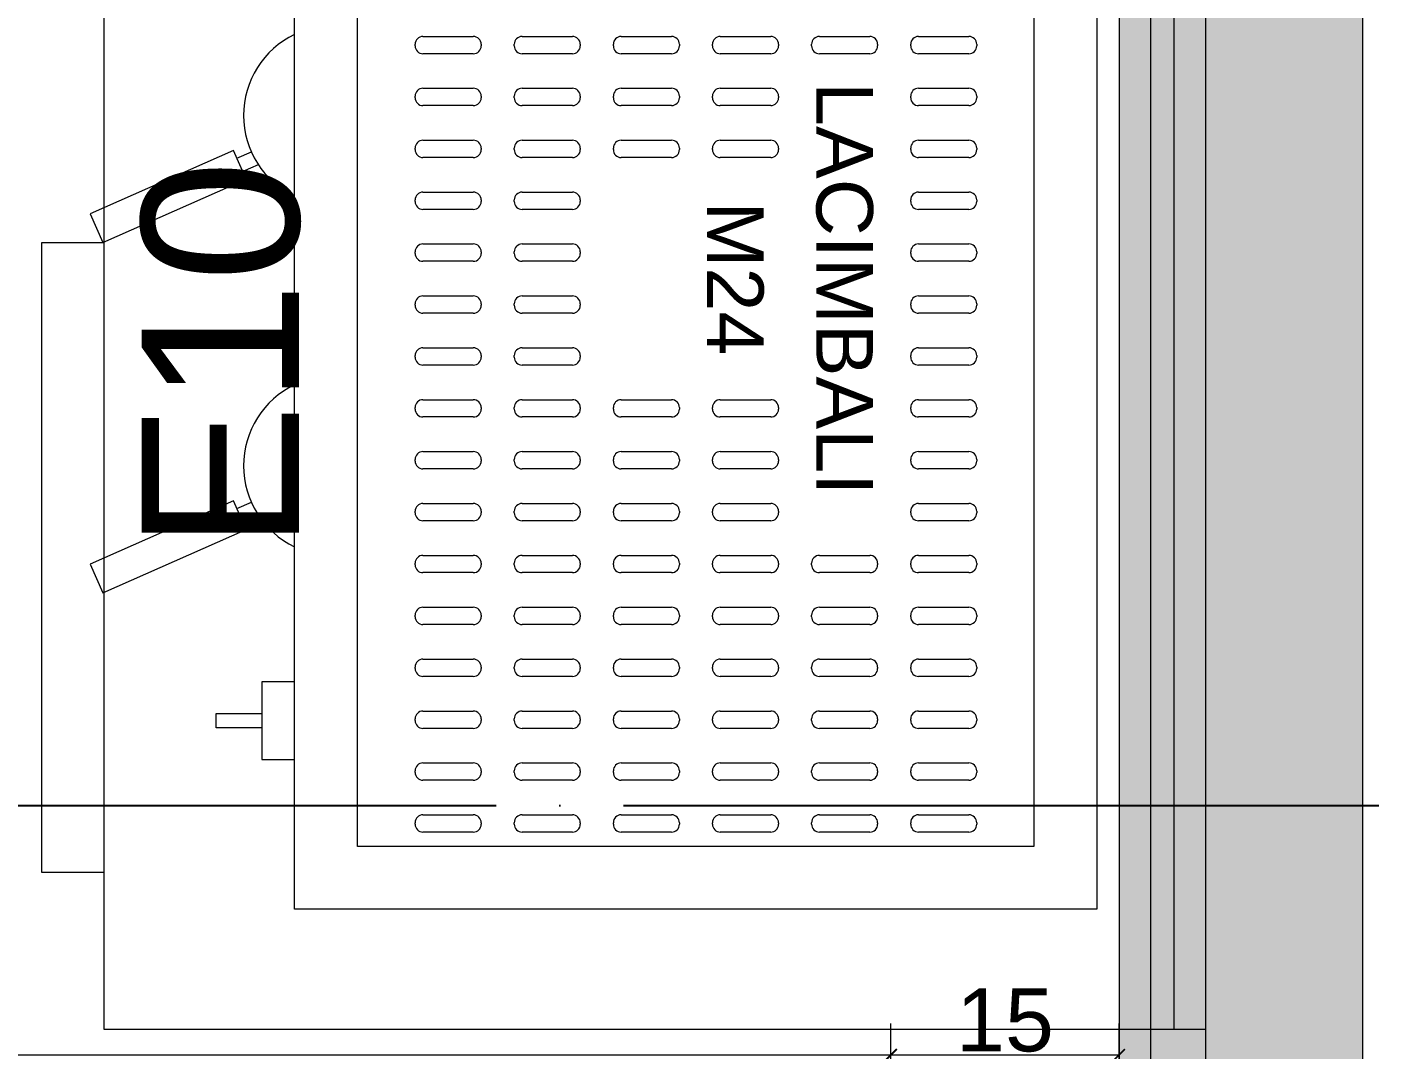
# Model space of a CAD drawing. Header units: millimetres. Extents: x 29001 to 40804, y -8833 to -5892.
# Drawn here: x 33451.7 to 33538.1, y -6386.2 to -6321.2 of the extents above; entities that cross this region are included whole.
import ezdxf

# ---------------------------------------------------------------- set-up
doc = ezdxf.new("R2010")
doc.units = ezdxf.units.MM
doc.linetypes.add('DASHDOT', pattern=[14, 12, -1, 0, -1])
doc.layers.get('0').update_dxf_attribs({"lineweight": 0})
doc.layers.get('Defpoints').update_dxf_attribs({"lineweight": 0})
for name, color, linetype, lineweight in [('Auto-Olcu', 33, 'Continuous', 0), ('Auto-Yazi', 7, 'Continuous', 0), ('mutfak-poz no', 7, 'Continuous', 0), ('xxx_Auto_Kaplama_Mermer', 23, 'Continuous', 0), ('xxx_Auto_Kaplama_Mermer Tarama @ 1', 45, 'Continuous', 0)]:
    doc.layers.add(name, color=color, linetype=linetype, lineweight=lineweight)
doc.styles.add('AUTOBAN', font='')
doc.styles.add('ekp-yazı', font='arial.ttf', dxfattribs={"height": 10})
doc.styles.get("Standard").update_dxf_attribs({"font": 'arial.ttf'})
doc.styles.get('AUTOBAN').set_extended_font_data('Helvetica Normal Tr')
doc.dimstyles.new('AUTO_DIM_1-20', dxfattribs={"dimtxt": 4, "dimasz": 0.75, "dimexe": 2, "dimexo": 10, "dimgap": 0.2, "dimtad": 1, "dimdec": 0, "dimrnd": 0.5, "dimdsep": 46, "dimtxsty": 'AUTOBAN', "dimblk": 'ARCHTICK', "dimcen": 2, "dimclrd": 256, "dimclre": 256, "dimclrt": 256, "dimadec": 0, "dimazin": 0, "dimtfac": 1, "dimtdec": 0, "dimtix": 1, "dimtofl": 0, "dimtmove": 1, "dimatfit": 3, "dimfxl": 1, "dimtolj": 1, "dimtzin": 0, "dimlwd": -1, "dimlwe": -1, "dimarcsym": 0})

# ---------------------------------------------------------------- blocks, each defined once
blk = doc.blocks.new('xx bar')
at = {"layer": 'xxx_Auto_Kaplama_Mermer Tarama @ 1', "true_color": 0xb0a4a0}
h = blk.add_hatch(dxfattribs=at)
h.set_pattern_fill('DOTS', color=253, scale=1.5, angle=360)
h.set_pattern_definition([(0, (-4937.8317, -897.8235), (1.190625, 2.38125), [0, -2.38125])])
edge = h.paths.add_edge_path()
edge.add_line((197.528, -500.5), (156.027, -500.501))
edge.add_line((156.027, -500.501), (156.027, -516.001))
edge.add_line((156.027, -516.001), (212.527, -516.001))
edge.add_arc((208.284, -487.06), 29.25, 278.34107, 361.2189)
edge.add_line((237.527, -486.438), (237.5, -27.644))
edge.add_arc((209.153, -28.153), 28.351, 1.0285, 83.22067)
edge.add_line((212.5, 0), (99.025, 0))
edge.add_line((99.025, 0), (0, 0))
edge.add_line((0, 0), (0, -2.824))
edge.add_line((0, -2.824), (0, -4.289))
edge.add_line((0, -4.289), (0, -5.659))
edge.add_line((0, -5.659), (0, -516.001))
edge.add_line((0, -516.001), (77.5, -516.001))
edge.add_line((77.5, -516.001), (77.5, -500.501))
edge.add_line((77.5, -500.501), (11.5, -500.501))
edge.add_line((11.5, -500.501), (11.5, -30))
edge.add_line((11.5, -30), (59.054, -30))
edge.add_line((59.054, -30), (59.054, -15.5))
edge.add_line((59.054, -15.5), (167.554, -15.5))
edge.add_line((167.554, -15.5), (167.554, -30))
edge.add_line((167.554, -30), (197.501, -30))
edge.add_line((197.501, -30), (197.528, -500.5))
at = {"layer": 'xxx_Auto_Kaplama_Mermer'}
blk.add_lwpolyline([(59.054, -15.5), (167.554, -15.5), (167.554, -30), (197.501, -30), (197.528, -500.501), (156.027, -500.501), (156.027, -516.001), (212.527, -516.001, 0.378257), (237.527, -486.438), (237.5, -28.659, 0.385078), (212.5, 0), (0, 0)], format="xyb", dxfattribs=at)
blk.add_lwpolyline([(57.054, -13.5), (169.554, -13.5), (169.554, -28), (199.501, -28), (199.528, -502.5), (156.027, -502.501)], dxfattribs=at)
blk = doc.blocks.new('_ArchTick')
at = {"color": 0, "linetype": 'ByBlock', "const_width": 0.15}
blk.add_lwpolyline([(-0.5, -0.5), (0.5, 0.5)], dxfattribs=at)
blk = doc.blocks.new('*D193')
at = {"layer": 'Auto-Olcu', "transparency": 16777216}
for p, q in [((33546.618, -6233.228), (33556.198, -6233.228)), ((33554.198, -6233.228), (33554.198, -6470.729)), ((33496.699, -6470.729), (33556.198, -6470.729))]:
    blk.add_line(p, q, dxfattribs=at)
at = {"layer": 'Defpoints', "color": 0, "transparency": 16777216}
for p in [(33536.618, -6233.228), (33486.699, -6470.729), (33554.198, -6470.729)]:
    blk.add_point(p, dxfattribs=at)
at = {"layer": 'Auto-Olcu', "transparency": 16777216, "xscale": 0.75, "yscale": 0.75, "zscale": 0.75}
for p, rotation in [((33554.198, -6233.228), 90), ((33554.198, -6470.729), 270)]:
    blk.add_blockref('_ArchTick', p, dxfattribs=dict(at, rotation=rotation))
at = {"layer": 'Auto-Olcu', "transparency": 16777216, "insert": (33551.998, -6351.979), "char_height": 4, "attachment_point": 5, "rotation": 90, "style": 'AUTOBAN'}
blk.add_mtext('\\A1;238', dxfattribs=at)
blk = doc.blocks.new('*D198')
at = {"layer": 'Auto-Olcu', "transparency": 16777216}
for p, q in [((33531.118, -6292.282), (33550.96, -6292.282)), ((33548.96, -6400.782), (33548.96, -6292.282)), ((33531.118, -6400.782), (33550.96, -6400.782))]:
    blk.add_line(p, q, dxfattribs=at)
at = {"layer": 'Defpoints', "color": 0, "transparency": 16777216}
for p in [(33521.118, -6292.282), (33548.96, -6292.282), (33521.118, -6400.782)]:
    blk.add_point(p, dxfattribs=at)
at = {"layer": 'Auto-Olcu', "transparency": 16777216, "xscale": 0.75, "yscale": 0.75, "zscale": 0.75}
for p, rotation in [((33548.96, -6292.282), 90), ((33548.96, -6400.782), 270)]:
    blk.add_blockref('_ArchTick', p, dxfattribs=dict(at, rotation=rotation))
at = {"layer": 'Auto-Olcu', "transparency": 16777216, "insert": (33546.76, -6346.532), "char_height": 4, "attachment_point": 5, "rotation": 90, "style": 'AUTOBAN'}
blk.add_mtext('\\A1;109', dxfattribs=at)
blk = doc.blocks.new('*D205')
at = {"layer": 'Auto-Olcu', "transparency": 16777216}
for p, q in [((33034.118, -6379.256), (33034.118, -6384.547)), ((33506.618, -6390.782), (33506.618, -6384.547)), ((33034.118, -6386.547), (33506.618, -6386.547))]:
    blk.add_line(p, q, dxfattribs=at)
at = {"layer": 'Defpoints', "color": 0, "transparency": 16777216}
for p in [(33506.618, -6386.547), (33034.118, -6389.256), (33506.618, -6400.782)]:
    blk.add_point(p, dxfattribs=at)
at = {"layer": 'Auto-Olcu', "transparency": 16777216, "xscale": 0.75, "yscale": 0.75, "zscale": 0.75, "rotation": 180}
blk.add_blockref('_ArchTick', (33034.118, -6386.547), dxfattribs=at)
at = {"layer": 'Auto-Olcu', "transparency": 16777216, "xscale": 0.75, "yscale": 0.75, "zscale": 0.75}
blk.add_blockref('_ArchTick', (33506.618, -6386.547), dxfattribs=at)
at = {"layer": 'Auto-Olcu', "transparency": 16777216, "insert": (33270.368, -6384.347), "char_height": 4, "attachment_point": 5, "style": 'AUTOBAN'}
blk.add_mtext('\\A1;473', dxfattribs=at)
blk = doc.blocks.new('*D206')
at = {"layer": 'Auto-Olcu', "transparency": 16777216}
for p, q in [((33506.618, -6390.782), (33506.618, -6384.547)), ((33521.118, -6390.782), (33521.118, -6384.547)), ((33506.618, -6386.547), (33521.118, -6386.547))]:
    blk.add_line(p, q, dxfattribs=at)
at = {"layer": 'Defpoints', "color": 0, "transparency": 16777216}
for p in [(33521.118, -6386.547), (33506.618, -6400.782), (33521.118, -6400.782)]:
    blk.add_point(p, dxfattribs=at)
at = {"layer": 'Auto-Olcu', "transparency": 16777216, "xscale": 0.75, "yscale": 0.75, "zscale": 0.75, "rotation": 180}
blk.add_blockref('_ArchTick', (33506.618, -6386.547), dxfattribs=at)
at = {"layer": 'Auto-Olcu', "transparency": 16777216, "xscale": 0.75, "yscale": 0.75, "zscale": 0.75}
blk.add_blockref('_ArchTick', (33521.118, -6386.547), dxfattribs=at)
at = {"layer": 'Auto-Olcu', "transparency": 16777216, "insert": (33513.868, -6384.347), "char_height": 4, "attachment_point": 5, "style": 'AUTOBAN'}
blk.add_mtext('\\A1;15', dxfattribs=at)
blk = doc.blocks.new('dsf')
at = {"color": 8, "true_color": 0x6e6e6e}
for p, q in [((-18932.357, 4898.675, 0), (-18972.357, 4898.675, 0)), ((-18972.357, 4898.675, 0), (-18972.357, 4894.675, 0)), ((-18932.357, 4894.675, 0), (-18932.357, 4898.675, 0)), ((-18952.785, 4895.562, 0), (-18954.605, 4894.757, 0)), ((-18948.757, 4886.459, 0), (-18952.785, 4895.562, 0)), ((-18930.509, 4895.562, 0), (-18932.329, 4894.757, 0)), ((-18926.481, 4886.459, 0), (-18930.509, 4895.562, 0)), ((-18982.372, 4894.675, 0), (-18840.172, 4894.675, 0)), ((-18982.372, 4824.675, 0), (-18982.372, 4894.675, 0)), ((-18972.357, 4894.675, 0), (-18932.357, 4894.675, 0)), ((-18954.605, 4894.757, 0), (-18950.577, 4885.654, 0)), ((-18932.329, 4894.757, 0), (-18928.3, 4885.654, 0)), ((-18963.197, 4887.555, 0), (-18962.276, 4887.555, 0)), ((-18963.197, 4884.655, 0), (-18963.197, 4887.555, 0)), ((-18962.276, 4887.555, 0), (-18962.276, 4884.655, 0)), ((-18950.577, 4885.654, 0), (-18948.757, 4886.459, 0)), ((-18949.246, 4886.243, 0), (-18948.841, 4885.328, 0)), ((-18928.3, 4885.654, 0), (-18926.481, 4886.459, 0)), ((-18926.97, 4886.243, 0), (-18926.565, 4885.328, 0)), ((-18949.653, 4884.887, 0), (-18950.088, 4885.87, 0)), ((-18927.377, 4884.887, 0), (-18927.812, 4885.87, 0)), ((-18960.271, 4884.655, 0), (-18965.203, 4884.655, 0)), ((-18965.203, 4884.655, 0), (-18965.203, 4882.588, 0)), ((-18960.271, 4882.588, 0), (-18960.271, 4884.655, 0)), ((-18982.372, 4826.675, 0), (-18840.172, 4826.675, 0)), ((-18982.372, 4824.675, 0), (-18985.186, 4824.675, 0)), ((-18840.172, 4824.675, 0), (-18982.372, 4824.675, 0))]:
    blk.add_line(p, q, dxfattribs=at)
at = {"color": 8, "ltscale": 44, "true_color": 0x6e6e6e}
for p, q in [((-18969.321, 4874.919, 0), (-18969.221, 4874.919, 0)), ((-18966.021, 4874.919, 0), (-18965.921, 4874.919, 0)), ((-18962.721, 4874.919, 0), (-18962.621, 4874.919, 0)), ((-18959.421, 4874.919, 0), (-18959.321, 4874.919, 0)), ((-18956.121, 4874.919, 0), (-18956.021, 4874.919, 0)), ((-18952.821, 4874.919, 0), (-18952.721, 4874.919, 0)), ((-18949.521, 4874.919, 0), (-18949.421, 4874.919, 0)), ((-18946.221, 4874.919, 0), (-18946.121, 4874.919, 0)), ((-18942.921, 4874.919, 0), (-18942.821, 4874.919, 0)), ((-18939.621, 4874.919, 0), (-18939.521, 4874.919, 0)), ((-18936.321, 4874.919, 0), (-18936.221, 4874.919, 0)), ((-18933.021, 4874.919, 0), (-18932.921, 4874.919, 0)), ((-18929.721, 4874.919, 0), (-18929.621, 4874.919, 0)), ((-18926.421, 4874.919, 0), (-18926.321, 4874.919, 0)), ((-18923.121, 4874.919, 0), (-18923.021, 4874.919, 0)), ((-18919.821, 4874.919, 0), (-18919.721, 4874.919, 0)), ((-18969.821, 4871.219, 0), (-18969.821, 4874.419, 0)), ((-18968.721, 4874.419, 0), (-18968.721, 4871.219, 0)), ((-18966.521, 4871.219, 0), (-18966.521, 4874.419, 0)), ((-18965.421, 4874.419, 0), (-18965.421, 4871.219, 0)), ((-18963.221, 4871.219, 0), (-18963.221, 4874.419, 0)), ((-18962.121, 4874.419, 0), (-18962.121, 4871.219, 0)), ((-18959.921, 4871.219, 0), (-18959.921, 4874.419, 0)), ((-18958.821, 4874.419, 0), (-18958.821, 4871.219, 0)), ((-18956.621, 4871.219, 0), (-18956.621, 4874.419, 0)), ((-18955.521, 4874.419, 0), (-18955.521, 4871.219, 0)), ((-18953.321, 4871.219, 0), (-18953.321, 4874.419, 0)), ((-18952.221, 4874.419, 0), (-18952.221, 4871.219, 0)), ((-18950.021, 4871.219, 0), (-18950.021, 4874.419, 0)), ((-18948.921, 4874.419, 0), (-18948.921, 4871.219, 0)), ((-18946.721, 4871.219, 0), (-18946.721, 4874.419, 0)), ((-18945.621, 4874.419, 0), (-18945.621, 4871.219, 0)), ((-18943.421, 4871.219, 0), (-18943.421, 4874.419, 0)), ((-18942.321, 4874.419, 0), (-18942.321, 4871.219, 0)), ((-18940.121, 4871.219, 0), (-18940.121, 4874.419, 0)), ((-18939.021, 4874.419, 0), (-18939.021, 4871.219, 0)), ((-18936.821, 4871.219, 0), (-18936.821, 4874.419, 0)), ((-18935.721, 4874.419, 0), (-18935.721, 4871.219, 0)), ((-18933.521, 4871.219, 0), (-18933.521, 4874.419, 0)), ((-18932.421, 4874.419, 0), (-18932.421, 4871.219, 0)), ((-18930.221, 4871.219, 0), (-18930.221, 4874.419, 0)), ((-18929.121, 4874.419, 0), (-18929.121, 4871.219, 0)), ((-18926.921, 4871.219, 0), (-18926.921, 4874.419, 0)), ((-18925.821, 4874.419, 0), (-18925.821, 4871.219, 0)), ((-18923.621, 4871.219, 0), (-18923.621, 4874.419, 0)), ((-18922.521, 4874.419, 0), (-18922.521, 4871.219, 0)), ((-18920.321, 4871.219, 0), (-18920.321, 4874.419, 0)), ((-18919.221, 4874.419, 0), (-18919.221, 4871.219, 0)), ((-18969.221, 4870.719, 0), (-18969.321, 4870.719, 0)), ((-18965.921, 4870.719, 0), (-18966.021, 4870.719, 0)), ((-18962.621, 4870.719, 0), (-18962.721, 4870.719, 0)), ((-18959.321, 4870.719, 0), (-18959.421, 4870.719, 0)), ((-18956.021, 4870.719, 0), (-18956.121, 4870.719, 0)), ((-18952.721, 4870.719, 0), (-18952.821, 4870.719, 0)), ((-18949.421, 4870.719, 0), (-18949.521, 4870.719, 0)), ((-18946.121, 4870.719, 0), (-18946.221, 4870.719, 0)), ((-18942.821, 4870.719, 0), (-18942.921, 4870.719, 0)), ((-18939.521, 4870.719, 0), (-18939.621, 4870.719, 0)), ((-18936.221, 4870.719, 0), (-18936.321, 4870.719, 0)), ((-18932.921, 4870.719, 0), (-18933.021, 4870.719, 0)), ((-18929.621, 4870.719, 0), (-18929.721, 4870.719, 0)), ((-18926.321, 4870.719, 0), (-18926.421, 4870.719, 0)), ((-18923.021, 4870.719, 0), (-18923.121, 4870.719, 0)), ((-18919.721, 4870.719, 0), (-18919.821, 4870.719, 0)), ((-18969.821, 4864.919, 0), (-18969.821, 4868.119, 0)), ((-18969.321, 4868.619, 0), (-18969.221, 4868.619, 0)), ((-18968.721, 4868.119, 0), (-18968.721, 4864.919, 0)), ((-18966.521, 4864.919, 0), (-18966.521, 4868.119, 0)), ((-18966.021, 4868.619, 0), (-18965.921, 4868.619, 0)), ((-18965.421, 4868.119, 0), (-18965.421, 4864.919, 0)), ((-18963.221, 4864.919, 0), (-18963.221, 4868.119, 0)), ((-18962.721, 4868.619, 0), (-18962.621, 4868.619, 0)), ((-18962.121, 4868.119, 0), (-18962.121, 4864.919, 0)), ((-18959.921, 4864.919, 0), (-18959.921, 4868.119, 0)), ((-18959.421, 4868.619, 0), (-18959.321, 4868.619, 0)), ((-18958.821, 4868.119, 0), (-18958.821, 4864.919, 0)), ((-18956.621, 4864.919, 0), (-18956.621, 4868.119, 0)), ((-18956.121, 4868.619, 0), (-18956.021, 4868.619, 0)), ((-18955.521, 4868.119, 0), (-18955.521, 4864.919, 0)), ((-18953.321, 4864.919, 0), (-18953.321, 4868.119, 0)), ((-18952.821, 4868.619, 0), (-18952.721, 4868.619, 0)), ((-18952.221, 4868.119, 0), (-18952.221, 4864.919, 0)), ((-18950.021, 4864.919, 0), (-18950.021, 4868.119, 0)), ((-18949.521, 4868.619, 0), (-18949.421, 4868.619, 0)), ((-18948.921, 4868.119, 0), (-18948.921, 4864.919, 0)), ((-18946.721, 4864.919, 0), (-18946.721, 4868.119, 0)), ((-18946.221, 4868.619, 0), (-18946.121, 4868.619, 0)), ((-18945.621, 4868.119, 0), (-18945.621, 4864.919, 0)), ((-18943.421, 4864.919, 0), (-18943.421, 4868.119, 0)), ((-18942.921, 4868.619, 0), (-18942.821, 4868.619, 0)), ((-18942.321, 4868.119, 0), (-18942.321, 4864.919, 0)), ((-18940.121, 4864.919, 0), (-18940.121, 4868.119, 0)), ((-18939.621, 4868.619, 0), (-18939.521, 4868.619, 0)), ((-18939.021, 4868.119, 0), (-18939.021, 4864.919, 0)), ((-18936.821, 4864.919, 0), (-18936.821, 4868.119, 0)), ((-18936.321, 4868.619, 0), (-18936.221, 4868.619, 0)), ((-18935.721, 4868.119, 0), (-18935.721, 4864.919, 0)), ((-18933.521, 4864.919, 0), (-18933.521, 4868.119, 0)), ((-18933.021, 4868.619, 0), (-18932.921, 4868.619, 0)), ((-18932.421, 4868.119, 0), (-18932.421, 4864.919, 0)), ((-18930.221, 4864.919, 0), (-18930.221, 4868.119, 0)), ((-18929.721, 4868.619, 0), (-18929.621, 4868.619, 0)), ((-18929.121, 4868.119, 0), (-18929.121, 4864.919, 0)), ((-18926.921, 4864.919, 0), (-18926.921, 4868.119, 0)), ((-18926.421, 4868.619, 0), (-18926.321, 4868.619, 0)), ((-18925.821, 4868.119, 0), (-18925.821, 4864.919, 0)), ((-18923.621, 4864.919, 0), (-18923.621, 4868.119, 0)), ((-18923.121, 4868.619, 0), (-18923.021, 4868.619, 0)), ((-18922.521, 4868.119, 0), (-18922.521, 4864.919, 0)), ((-18920.321, 4864.919, 0), (-18920.321, 4868.119, 0)), ((-18919.821, 4868.619, 0), (-18919.721, 4868.619, 0)), ((-18919.221, 4868.119, 0), (-18919.221, 4864.919, 0)), ((-18969.221, 4864.419, 0), (-18969.321, 4864.419, 0)), ((-18965.921, 4864.419, 0), (-18966.021, 4864.419, 0)), ((-18962.621, 4864.419, 0), (-18962.721, 4864.419, 0)), ((-18959.321, 4864.419, 0), (-18959.421, 4864.419, 0)), ((-18956.021, 4864.419, 0), (-18956.121, 4864.419, 0)), ((-18952.721, 4864.419, 0), (-18952.821, 4864.419, 0)), ((-18949.421, 4864.419, 0), (-18949.521, 4864.419, 0)), ((-18946.121, 4864.419, 0), (-18946.221, 4864.419, 0)), ((-18942.821, 4864.419, 0), (-18942.921, 4864.419, 0)), ((-18939.521, 4864.419, 0), (-18939.621, 4864.419, 0)), ((-18936.221, 4864.419, 0), (-18936.321, 4864.419, 0)), ((-18932.921, 4864.419, 0), (-18933.021, 4864.419, 0)), ((-18929.621, 4864.419, 0), (-18929.721, 4864.419, 0)), ((-18926.321, 4864.419, 0), (-18926.421, 4864.419, 0)), ((-18923.021, 4864.419, 0), (-18923.121, 4864.419, 0)), ((-18919.721, 4864.419, 0), (-18919.821, 4864.419, 0)), ((-18969.321, 4862.319, 0), (-18969.221, 4862.319, 0)), ((-18966.021, 4862.319, 0), (-18965.921, 4862.319, 0)), ((-18962.721, 4862.319, 0), (-18962.621, 4862.319, 0)), ((-18959.421, 4862.319, 0), (-18959.321, 4862.319, 0)), ((-18956.121, 4862.319, 0), (-18956.021, 4862.319, 0)), ((-18952.821, 4862.319, 0), (-18952.721, 4862.319, 0)), ((-18949.521, 4862.319, 0), (-18949.421, 4862.319, 0)), ((-18946.221, 4862.319, 0), (-18946.121, 4862.319, 0)), ((-18942.921, 4862.319, 0), (-18942.821, 4862.319, 0)), ((-18926.421, 4862.319, 0), (-18926.321, 4862.319, 0)), ((-18923.121, 4862.319, 0), (-18923.021, 4862.319, 0)), ((-18919.821, 4862.319, 0), (-18919.721, 4862.319, 0)), ((-18969.821, 4858.619, 0), (-18969.821, 4861.819, 0)), ((-18968.721, 4861.819, 0), (-18968.721, 4858.619, 0)), ((-18966.521, 4858.619, 0), (-18966.521, 4861.819, 0)), ((-18965.421, 4861.819, 0), (-18965.421, 4858.619, 0)), ((-18963.221, 4858.619, 0), (-18963.221, 4861.819, 0)), ((-18962.121, 4861.819, 0), (-18962.121, 4858.619, 0)), ((-18959.921, 4858.619, 0), (-18959.921, 4861.819, 0)), ((-18958.821, 4861.819, 0), (-18958.821, 4858.619, 0)), ((-18956.621, 4858.619, 0), (-18956.621, 4861.819, 0)), ((-18955.521, 4861.819, 0), (-18955.521, 4858.619, 0)), ((-18953.321, 4858.619, 0), (-18953.321, 4861.819, 0)), ((-18952.221, 4861.819, 0), (-18952.221, 4858.619, 0)), ((-18950.021, 4858.619, 0), (-18950.021, 4861.819, 0)), ((-18948.921, 4861.819, 0), (-18948.921, 4858.619, 0)), ((-18946.721, 4858.619, 0), (-18946.721, 4861.819, 0)), ((-18945.621, 4861.819, 0), (-18945.621, 4858.619, 0)), ((-18943.421, 4858.619, 0), (-18943.421, 4861.819, 0)), ((-18942.321, 4861.819, 0), (-18942.321, 4858.619, 0)), ((-18926.921, 4858.619, 0), (-18926.921, 4861.819, 0)), ((-18925.821, 4861.819, 0), (-18925.821, 4858.619, 0)), ((-18923.621, 4858.619, 0), (-18923.621, 4861.819, 0)), ((-18922.521, 4861.819, 0), (-18922.521, 4858.619, 0)), ((-18920.321, 4858.619, 0), (-18920.321, 4861.819, 0)), ((-18919.221, 4861.819, 0), (-18919.221, 4858.619, 0)), ((-18969.221, 4858.119, 0), (-18969.321, 4858.119, 0)), ((-18965.921, 4858.119, 0), (-18966.021, 4858.119, 0)), ((-18962.621, 4858.119, 0), (-18962.721, 4858.119, 0)), ((-18959.321, 4858.119, 0), (-18959.421, 4858.119, 0)), ((-18956.021, 4858.119, 0), (-18956.121, 4858.119, 0)), ((-18952.721, 4858.119, 0), (-18952.821, 4858.119, 0)), ((-18949.421, 4858.119, 0), (-18949.521, 4858.119, 0)), ((-18946.121, 4858.119, 0), (-18946.221, 4858.119, 0)), ((-18942.821, 4858.119, 0), (-18942.921, 4858.119, 0)), ((-18926.321, 4858.119, 0), (-18926.421, 4858.119, 0)), ((-18923.021, 4858.119, 0), (-18923.121, 4858.119, 0)), ((-18919.721, 4858.119, 0), (-18919.821, 4858.119, 0)), ((-18969.321, 4856.019, 0), (-18969.221, 4856.019, 0)), ((-18966.021, 4856.019, 0), (-18965.921, 4856.019, 0)), ((-18962.721, 4856.019, 0), (-18962.621, 4856.019, 0)), ((-18959.421, 4856.019, 0), (-18959.321, 4856.019, 0)), ((-18956.121, 4856.019, 0), (-18956.021, 4856.019, 0)), ((-18952.821, 4856.019, 0), (-18952.721, 4856.019, 0)), ((-18949.521, 4856.019, 0), (-18949.421, 4856.019, 0)), ((-18946.221, 4856.019, 0), (-18946.121, 4856.019, 0)), ((-18942.921, 4856.019, 0), (-18942.821, 4856.019, 0)), ((-18926.421, 4856.019, 0), (-18926.321, 4856.019, 0)), ((-18923.121, 4856.019, 0), (-18923.021, 4856.019, 0)), ((-18919.821, 4856.019, 0), (-18919.721, 4856.019, 0)), ((-18969.821, 4852.319, 0), (-18969.821, 4855.519, 0)), ((-18968.721, 4855.519, 0), (-18968.721, 4852.319, 0)), ((-18966.521, 4852.319, 0), (-18966.521, 4855.519, 0)), ((-18965.421, 4855.519, 0), (-18965.421, 4852.319, 0)), ((-18963.221, 4852.319, 0), (-18963.221, 4855.519, 0)), ((-18962.121, 4855.519, 0), (-18962.121, 4852.319, 0)), ((-18959.921, 4852.319, 0), (-18959.921, 4855.519, 0)), ((-18958.821, 4855.519, 0), (-18958.821, 4852.319, 0)), ((-18956.621, 4852.319, 0), (-18956.621, 4855.519, 0)), ((-18955.521, 4855.519, 0), (-18955.521, 4852.319, 0)), ((-18953.321, 4852.319, 0), (-18953.321, 4855.519, 0)), ((-18952.221, 4855.519, 0), (-18952.221, 4852.319, 0)), ((-18950.021, 4852.319, 0), (-18950.021, 4855.519, 0)), ((-18948.921, 4855.519, 0), (-18948.921, 4852.319, 0)), ((-18946.721, 4852.319, 0), (-18946.721, 4855.519, 0)), ((-18945.621, 4855.519, 0), (-18945.621, 4852.319, 0)), ((-18943.421, 4852.319, 0), (-18943.421, 4855.519, 0)), ((-18942.321, 4855.519, 0), (-18942.321, 4852.319, 0)), ((-18926.921, 4852.319, 0), (-18926.921, 4855.519, 0)), ((-18925.821, 4855.519, 0), (-18925.821, 4852.319, 0)), ((-18923.621, 4852.319, 0), (-18923.621, 4855.519, 0)), ((-18922.521, 4855.519, 0), (-18922.521, 4852.319, 0)), ((-18920.321, 4852.319, 0), (-18920.321, 4855.519, 0)), ((-18919.221, 4855.519, 0), (-18919.221, 4852.319, 0)), ((-18969.221, 4851.819, 0), (-18969.321, 4851.819, 0)), ((-18965.921, 4851.819, 0), (-18966.021, 4851.819, 0)), ((-18962.621, 4851.819, 0), (-18962.721, 4851.819, 0)), ((-18959.321, 4851.819, 0), (-18959.421, 4851.819, 0)), ((-18956.021, 4851.819, 0), (-18956.121, 4851.819, 0)), ((-18952.721, 4851.819, 0), (-18952.821, 4851.819, 0)), ((-18949.421, 4851.819, 0), (-18949.521, 4851.819, 0)), ((-18946.121, 4851.819, 0), (-18946.221, 4851.819, 0)), ((-18942.821, 4851.819, 0), (-18942.921, 4851.819, 0)), ((-18926.321, 4851.819, 0), (-18926.421, 4851.819, 0)), ((-18923.021, 4851.819, 0), (-18923.121, 4851.819, 0)), ((-18919.721, 4851.819, 0), (-18919.821, 4851.819, 0)), ((-18969.821, 4846.019, 0), (-18969.821, 4849.219, 0)), ((-18969.321, 4849.719, 0), (-18969.221, 4849.719, 0)), ((-18968.721, 4849.219, 0), (-18968.721, 4846.019, 0)), ((-18966.521, 4846.019, 0), (-18966.521, 4849.219, 0)), ((-18966.021, 4849.719, 0), (-18965.921, 4849.719, 0)), ((-18965.421, 4849.219, 0), (-18965.421, 4846.019, 0)), ((-18963.221, 4846.019, 0), (-18963.221, 4849.219, 0)), ((-18962.721, 4849.719, 0), (-18962.621, 4849.719, 0)), ((-18962.121, 4849.219, 0), (-18962.121, 4846.019, 0)), ((-18959.921, 4846.019, 0), (-18959.921, 4849.219, 0)), ((-18959.421, 4849.719, 0), (-18959.321, 4849.719, 0)), ((-18958.821, 4849.219, 0), (-18958.821, 4846.019, 0)), ((-18956.621, 4846.019, 0), (-18956.621, 4849.219, 0)), ((-18956.121, 4849.719, 0), (-18956.021, 4849.719, 0)), ((-18955.521, 4849.219, 0), (-18955.521, 4846.019, 0)), ((-18953.321, 4846.019, 0), (-18953.321, 4849.219, 0)), ((-18952.821, 4849.719, 0), (-18952.721, 4849.719, 0)), ((-18952.221, 4849.219, 0), (-18952.221, 4846.019, 0)), ((-18920.321, 4846.019, 0), (-18920.321, 4849.219, 0)), ((-18919.821, 4849.719, 0), (-18919.721, 4849.719, 0)), ((-18919.221, 4849.219, 0), (-18919.221, 4846.019, 0)), ((-18969.221, 4845.519, 0), (-18969.321, 4845.519, 0)), ((-18965.921, 4845.519, 0), (-18966.021, 4845.519, 0)), ((-18962.621, 4845.519, 0), (-18962.721, 4845.519, 0)), ((-18959.321, 4845.519, 0), (-18959.421, 4845.519, 0)), ((-18956.021, 4845.519, 0), (-18956.121, 4845.519, 0)), ((-18952.721, 4845.519, 0), (-18952.821, 4845.519, 0)), ((-18919.721, 4845.519, 0), (-18919.821, 4845.519, 0)), ((-18969.821, 4839.719, 0), (-18969.821, 4842.919, 0)), ((-18969.321, 4843.419, 0), (-18969.221, 4843.419, 0)), ((-18968.721, 4842.919, 0), (-18968.721, 4839.719, 0)), ((-18966.521, 4839.719, 0), (-18966.521, 4842.919, 0)), ((-18966.021, 4843.419, 0), (-18965.921, 4843.419, 0)), ((-18965.421, 4842.919, 0), (-18965.421, 4839.719, 0)), ((-18963.221, 4839.719, 0), (-18963.221, 4842.919, 0)), ((-18962.721, 4843.419, 0), (-18962.621, 4843.419, 0)), ((-18962.121, 4842.919, 0), (-18962.121, 4839.719, 0)), ((-18959.921, 4839.719, 0), (-18959.921, 4842.919, 0)), ((-18959.421, 4843.419, 0), (-18959.321, 4843.419, 0)), ((-18958.821, 4842.919, 0), (-18958.821, 4839.719, 0)), ((-18956.621, 4839.719, 0), (-18956.621, 4842.919, 0)), ((-18956.121, 4843.419, 0), (-18956.021, 4843.419, 0)), ((-18955.521, 4842.919, 0), (-18955.521, 4839.719, 0)), ((-18953.321, 4839.719, 0), (-18953.321, 4842.919, 0)), ((-18952.821, 4843.419, 0), (-18952.721, 4843.419, 0)), ((-18952.221, 4842.919, 0), (-18952.221, 4839.719, 0)), ((-18950.021, 4839.719, 0), (-18950.021, 4842.919, 0)), ((-18949.521, 4843.419, 0), (-18949.421, 4843.419, 0)), ((-18948.921, 4842.919, 0), (-18948.921, 4839.719, 0)), ((-18946.721, 4839.719, 0), (-18946.721, 4842.919, 0)), ((-18946.221, 4843.419, 0), (-18946.121, 4843.419, 0)), ((-18945.621, 4842.919, 0), (-18945.621, 4839.719, 0)), ((-18943.421, 4839.719, 0), (-18943.421, 4842.919, 0)), ((-18942.921, 4843.419, 0), (-18942.821, 4843.419, 0)), ((-18942.321, 4842.919, 0), (-18942.321, 4839.719, 0)), ((-18940.121, 4839.719, 0), (-18940.121, 4842.919, 0)), ((-18939.621, 4843.419, 0), (-18939.521, 4843.419, 0)), ((-18939.021, 4842.919, 0), (-18939.021, 4839.719, 0)), ((-18936.821, 4839.719, 0), (-18936.821, 4842.919, 0)), ((-18936.321, 4843.419, 0), (-18936.221, 4843.419, 0)), ((-18935.721, 4842.919, 0), (-18935.721, 4839.719, 0)), ((-18933.521, 4839.719, 0), (-18933.521, 4842.919, 0)), ((-18933.021, 4843.419, 0), (-18932.921, 4843.419, 0)), ((-18932.421, 4842.919, 0), (-18932.421, 4839.719, 0)), ((-18930.221, 4839.719, 0), (-18930.221, 4842.919, 0)), ((-18929.721, 4843.419, 0), (-18929.621, 4843.419, 0)), ((-18929.121, 4842.919, 0), (-18929.121, 4839.719, 0)), ((-18926.921, 4839.719, 0), (-18926.921, 4842.919, 0)), ((-18926.421, 4843.419, 0), (-18926.321, 4843.419, 0)), ((-18925.821, 4842.919, 0), (-18925.821, 4839.719, 0)), ((-18923.621, 4839.719, 0), (-18923.621, 4842.919, 0)), ((-18923.121, 4843.419, 0), (-18923.021, 4843.419, 0)), ((-18922.521, 4842.919, 0), (-18922.521, 4839.719, 0)), ((-18920.321, 4839.719, 0), (-18920.321, 4842.919, 0)), ((-18919.821, 4843.419, 0), (-18919.721, 4843.419, 0)), ((-18919.221, 4842.919, 0), (-18919.221, 4839.719, 0)), ((-18969.221, 4839.219, 0), (-18969.321, 4839.219, 0)), ((-18965.921, 4839.219, 0), (-18966.021, 4839.219, 0)), ((-18962.621, 4839.219, 0), (-18962.721, 4839.219, 0)), ((-18959.321, 4839.219, 0), (-18959.421, 4839.219, 0)), ((-18956.021, 4839.219, 0), (-18956.121, 4839.219, 0)), ((-18952.721, 4839.219, 0), (-18952.821, 4839.219, 0)), ((-18949.421, 4839.219, 0), (-18949.521, 4839.219, 0)), ((-18946.121, 4839.219, 0), (-18946.221, 4839.219, 0)), ((-18942.821, 4839.219, 0), (-18942.921, 4839.219, 0)), ((-18939.521, 4839.219, 0), (-18939.621, 4839.219, 0)), ((-18936.221, 4839.219, 0), (-18936.321, 4839.219, 0)), ((-18932.921, 4839.219, 0), (-18933.021, 4839.219, 0)), ((-18929.621, 4839.219, 0), (-18929.721, 4839.219, 0)), ((-18926.321, 4839.219, 0), (-18926.421, 4839.219, 0)), ((-18923.021, 4839.219, 0), (-18923.121, 4839.219, 0)), ((-18919.721, 4839.219, 0), (-18919.821, 4839.219, 0))]:
    blk.add_line(p, q, dxfattribs=at)
at = {"color": 8, "true_color": 0x6e6e6e, "elevation": 0}
blk.add_lwpolyline([(-18974.726, 4831.588), (-18974.726, 4882.588), (-18897.726, 4882.588), (-18897.726, 4831.588), (-18974.726, 4831.588)], dxfattribs=at)
blk.add_lwpolyline([(-18970.726, 4835.588), (-18970.726, 4878.588), (-18901.726, 4878.588), (-18901.726, 4835.588)], close=True, dxfattribs=at)
at = {"color": 8, "true_color": 0x6e6e6e}
for centre in [(-18946.524, 4880.092, 0), (-18924.248, 4880.092, 0)]:
    blk.add_arc(centre, 5.726, 25.84782, 154.15218, dxfattribs=at)
at = {"color": 8, "ltscale": 44, "true_color": 0x6e6e6e}
for centre, start, end in [((-18969.321, 4874.419, 0), 90, 180), ((-18969.221, 4874.419, 0), 0, 90), ((-18966.021, 4874.419, 0), 90, 180), ((-18965.921, 4874.419, 0), 0, 90), ((-18962.721, 4874.419, 0), 90, 180), ((-18962.621, 4874.419, 0), 0, 90), ((-18959.421, 4874.419, 0), 90, 180), ((-18959.321, 4874.419, 0), 0, 90), ((-18956.121, 4874.419, 0), 90, 180), ((-18956.021, 4874.419, 0), 0, 90), ((-18952.821, 4874.419, 0), 90, 180), ((-18952.721, 4874.419, 0), 0, 90), ((-18949.521, 4874.419, 0), 90, 180), ((-18949.421, 4874.419, 0), 0, 90), ((-18946.221, 4874.419, 0), 90, 180), ((-18946.121, 4874.419, 0), 0, 90), ((-18942.921, 4874.419, 0), 90, 180), ((-18942.821, 4874.419, 0), 0, 90), ((-18939.621, 4874.419, 0), 90, 180), ((-18939.521, 4874.419, 0), 0, 90), ((-18936.321, 4874.419, 0), 90, 180), ((-18936.221, 4874.419, 0), 0, 90), ((-18933.021, 4874.419, 0), 90, 180), ((-18932.921, 4874.419, 0), 0, 90), ((-18929.721, 4874.419, 0), 90, 180), ((-18929.621, 4874.419, 0), 0, 90), ((-18926.421, 4874.419, 0), 90, 180), ((-18926.321, 4874.419, 0), 0, 90), ((-18923.121, 4874.419, 0), 90, 180), ((-18923.021, 4874.419, 0), 0, 90), ((-18919.821, 4874.419, 0), 90, 180), ((-18919.721, 4874.419, 0), 0, 90), ((-18969.321, 4871.219, 0), 180, 270), ((-18969.221, 4871.219, 0), 270, 0), ((-18966.021, 4871.219, 0), 180, 270), ((-18965.921, 4871.219, 0), 270, 0), ((-18962.721, 4871.219, 0), 180, 270), ((-18962.621, 4871.219, 0), 270, 0), ((-18959.421, 4871.219, 0), 180, 270), ((-18959.321, 4871.219, 0), 270, 0), ((-18956.121, 4871.219, 0), 180, 270), ((-18956.021, 4871.219, 0), 270, 0), ((-18952.821, 4871.219, 0), 180, 270), ((-18952.721, 4871.219, 0), 270, 0), ((-18949.521, 4871.219, 0), 180, 270), ((-18949.421, 4871.219, 0), 270, 0), ((-18946.221, 4871.219, 0), 180, 270), ((-18946.121, 4871.219, 0), 270, 0), ((-18942.921, 4871.219, 0), 180, 270), ((-18942.821, 4871.219, 0), 270, 0), ((-18939.621, 4871.219, 0), 180, 270), ((-18939.521, 4871.219, 0), 270, 0), ((-18936.321, 4871.219, 0), 180, 270), ((-18936.221, 4871.219, 0), 270, 0), ((-18933.021, 4871.219, 0), 180, 270), ((-18932.921, 4871.219, 0), 270, 0), ((-18929.721, 4871.219, 0), 180, 270), ((-18929.621, 4871.219, 0), 270, 0), ((-18926.421, 4871.219, 0), 180, 270), ((-18926.321, 4871.219, 0), 270, 0), ((-18923.121, 4871.219, 0), 180, 270), ((-18923.021, 4871.219, 0), 270, 0), ((-18919.821, 4871.219, 0), 180, 270), ((-18919.721, 4871.219, 0), 270, 0), ((-18969.321, 4868.119, 0), 90, 180), ((-18969.221, 4868.119, 0), 0, 90), ((-18966.021, 4868.119, 0), 90, 180), ((-18965.921, 4868.119, 0), 0, 90), ((-18962.721, 4868.119, 0), 90, 180), ((-18962.621, 4868.119, 0), 0, 90), ((-18959.421, 4868.119, 0), 90, 180), ((-18959.321, 4868.119, 0), 0, 90), ((-18956.121, 4868.119, 0), 90, 180), ((-18956.021, 4868.119, 0), 0, 90), ((-18952.821, 4868.119, 0), 90, 180), ((-18952.721, 4868.119, 0), 0, 90), ((-18949.521, 4868.119, 0), 90, 180), ((-18949.421, 4868.119, 0), 0, 90), ((-18946.221, 4868.119, 0), 90, 180), ((-18946.121, 4868.119, 0), 0, 90), ((-18942.921, 4868.119, 0), 90, 180), ((-18942.821, 4868.119, 0), 0, 90), ((-18939.621, 4868.119, 0), 90, 180), ((-18939.521, 4868.119, 0), 0, 90), ((-18936.321, 4868.119, 0), 90, 180), ((-18936.221, 4868.119, 0), 0, 90), ((-18933.021, 4868.119, 0), 90, 180), ((-18932.921, 4868.119, 0), 0, 90), ((-18929.721, 4868.119, 0), 90, 180), ((-18929.621, 4868.119, 0), 0, 90), ((-18926.421, 4868.119, 0), 90, 180), ((-18926.321, 4868.119, 0), 0, 90), ((-18923.121, 4868.119, 0), 90, 180), ((-18923.021, 4868.119, 0), 0, 90), ((-18919.821, 4868.119, 0), 90, 180), ((-18919.721, 4868.119, 0), 0, 90), ((-18969.321, 4864.919, 0), 180, 270), ((-18969.221, 4864.919, 0), 270, 0), ((-18966.021, 4864.919, 0), 180, 270), ((-18965.921, 4864.919, 0), 270, 0), ((-18962.721, 4864.919, 0), 180, 270), ((-18962.621, 4864.919, 0), 270, 0), ((-18959.421, 4864.919, 0), 180, 270), ((-18959.321, 4864.919, 0), 270, 0), ((-18956.121, 4864.919, 0), 180, 270), ((-18956.021, 4864.919, 0), 270, 0), ((-18952.821, 4864.919, 0), 180, 270), ((-18952.721, 4864.919, 0), 270, 0), ((-18949.521, 4864.919, 0), 180, 270), ((-18949.421, 4864.919, 0), 270, 0), ((-18946.221, 4864.919, 0), 180, 270), ((-18946.121, 4864.919, 0), 270, 0), ((-18942.921, 4864.919, 0), 180, 270), ((-18942.821, 4864.919, 0), 270, 0), ((-18939.621, 4864.919, 0), 180, 270), ((-18939.521, 4864.919, 0), 270, 0), ((-18936.321, 4864.919, 0), 180, 270), ((-18936.221, 4864.919, 0), 270, 0), ((-18933.021, 4864.919, 0), 180, 270), ((-18932.921, 4864.919, 0), 270, 0), ((-18929.721, 4864.919, 0), 180, 270), ((-18929.621, 4864.919, 0), 270, 0), ((-18926.421, 4864.919, 0), 180, 270), ((-18926.321, 4864.919, 0), 270, 0), ((-18923.121, 4864.919, 0), 180, 270), ((-18923.021, 4864.919, 0), 270, 0), ((-18919.821, 4864.919, 0), 180, 270), ((-18919.721, 4864.919, 0), 270, 0), ((-18969.321, 4861.819, 0), 90, 180), ((-18969.221, 4861.819, 0), 0, 90), ((-18966.021, 4861.819, 0), 90, 180), ((-18965.921, 4861.819, 0), 0, 90), ((-18962.721, 4861.819, 0), 90, 180), ((-18962.621, 4861.819, 0), 0, 90), ((-18959.421, 4861.819, 0), 90, 180), ((-18959.321, 4861.819, 0), 0, 90), ((-18956.121, 4861.819, 0), 90, 180), ((-18956.021, 4861.819, 0), 0, 90), ((-18952.821, 4861.819, 0), 90, 180), ((-18952.721, 4861.819, 0), 0, 90), ((-18949.521, 4861.819, 0), 90, 180), ((-18949.421, 4861.819, 0), 0, 90), ((-18946.221, 4861.819, 0), 90, 180), ((-18946.121, 4861.819, 0), 0, 90), ((-18942.921, 4861.819, 0), 90, 180), ((-18942.821, 4861.819, 0), 0, 90), ((-18926.421, 4861.819, 0), 90, 180), ((-18926.321, 4861.819, 0), 0, 90), ((-18923.121, 4861.819, 0), 90, 180), ((-18923.021, 4861.819, 0), 0, 90), ((-18919.821, 4861.819, 0), 90, 180), ((-18919.721, 4861.819, 0), 0, 90), ((-18969.321, 4858.619, 0), 180, 270), ((-18969.221, 4858.619, 0), 270, 0), ((-18966.021, 4858.619, 0), 180, 270), ((-18965.921, 4858.619, 0), 270, 0), ((-18962.721, 4858.619, 0), 180, 270), ((-18962.621, 4858.619, 0), 270, 0), ((-18959.421, 4858.619, 0), 180, 270), ((-18959.321, 4858.619, 0), 270, 0), ((-18956.121, 4858.619, 0), 180, 270), ((-18956.021, 4858.619, 0), 270, 0), ((-18952.821, 4858.619, 0), 180, 270), ((-18952.721, 4858.619, 0), 270, 0), ((-18949.521, 4858.619, 0), 180, 270), ((-18949.421, 4858.619, 0), 270, 0), ((-18946.221, 4858.619, 0), 180, 270), ((-18946.121, 4858.619, 0), 270, 0), ((-18942.921, 4858.619, 0), 180, 270), ((-18942.821, 4858.619, 0), 270, 0), ((-18926.421, 4858.619, 0), 180, 270), ((-18926.321, 4858.619, 0), 270, 0), ((-18923.121, 4858.619, 0), 180, 270), ((-18923.021, 4858.619, 0), 270, 0), ((-18919.821, 4858.619, 0), 180, 270), ((-18919.721, 4858.619, 0), 270, 0), ((-18969.321, 4855.519, 0), 90, 180), ((-18969.221, 4855.519, 0), 0, 90), ((-18966.021, 4855.519, 0), 90, 180), ((-18965.921, 4855.519, 0), 0, 90), ((-18962.721, 4855.519, 0), 90, 180), ((-18962.621, 4855.519, 0), 0, 90), ((-18959.421, 4855.519, 0), 90, 180), ((-18959.321, 4855.519, 0), 0, 90), ((-18956.121, 4855.519, 0), 90, 180), ((-18956.021, 4855.519, 0), 0, 90), ((-18952.821, 4855.519, 0), 90, 180), ((-18952.721, 4855.519, 0), 0, 90), ((-18949.521, 4855.519, 0), 90, 180), ((-18949.421, 4855.519, 0), 0, 90), ((-18946.221, 4855.519, 0), 90, 180), ((-18946.121, 4855.519, 0), 0, 90), ((-18942.921, 4855.519, 0), 90, 180), ((-18942.821, 4855.519, 0), 0, 90), ((-18926.421, 4855.519, 0), 90, 180), ((-18926.321, 4855.519, 0), 0, 90), ((-18923.121, 4855.519, 0), 90, 180), ((-18923.021, 4855.519, 0), 0, 90), ((-18919.821, 4855.519, 0), 90, 180), ((-18919.721, 4855.519, 0), 0, 90), ((-18969.321, 4852.319, 0), 180, 270), ((-18969.221, 4852.319, 0), 270, 0), ((-18966.021, 4852.319, 0), 180, 270), ((-18965.921, 4852.319, 0), 270, 0), ((-18962.721, 4852.319, 0), 180, 270), ((-18962.621, 4852.319, 0), 270, 0), ((-18959.421, 4852.319, 0), 180, 270), ((-18959.321, 4852.319, 0), 270, 0), ((-18956.121, 4852.319, 0), 180, 270), ((-18956.021, 4852.319, 0), 270, 0), ((-18952.821, 4852.319, 0), 180, 270), ((-18952.721, 4852.319, 0), 270, 0), ((-18949.521, 4852.319, 0), 180, 270), ((-18949.421, 4852.319, 0), 270, 0), ((-18946.221, 4852.319, 0), 180, 270), ((-18946.121, 4852.319, 0), 270, 0), ((-18942.921, 4852.319, 0), 180, 270), ((-18942.821, 4852.319, 0), 270, 0), ((-18926.421, 4852.319, 0), 180, 270), ((-18926.321, 4852.319, 0), 270, 0), ((-18923.121, 4852.319, 0), 180, 270), ((-18923.021, 4852.319, 0), 270, 0), ((-18919.821, 4852.319, 0), 180, 270), ((-18919.721, 4852.319, 0), 270, 0), ((-18969.321, 4849.219, 0), 90, 180), ((-18969.221, 4849.219, 0), 0, 90), ((-18966.021, 4849.219, 0), 90, 180), ((-18965.921, 4849.219, 0), 0, 90), ((-18962.721, 4849.219, 0), 90, 180), ((-18962.621, 4849.219, 0), 0, 90), ((-18959.421, 4849.219, 0), 90, 180), ((-18959.321, 4849.219, 0), 0, 90), ((-18956.121, 4849.219, 0), 90, 180), ((-18956.021, 4849.219, 0), 0, 90), ((-18952.821, 4849.219, 0), 90, 180), ((-18952.721, 4849.219, 0), 0, 90), ((-18919.821, 4849.219, 0), 90, 180), ((-18919.721, 4849.219, 0), 0, 90), ((-18969.321, 4846.019, 0), 180, 270), ((-18969.221, 4846.019, 0), 270, 0), ((-18966.021, 4846.019, 0), 180, 270), ((-18965.921, 4846.019, 0), 270, 0), ((-18962.721, 4846.019, 0), 180, 270), ((-18962.621, 4846.019, 0), 270, 0), ((-18959.421, 4846.019, 0), 180, 270), ((-18959.321, 4846.019, 0), 270, 0), ((-18956.121, 4846.019, 0), 180, 270), ((-18956.021, 4846.019, 0), 270, 0), ((-18952.821, 4846.019, 0), 180, 270), ((-18952.721, 4846.019, 0), 270, 0), ((-18919.821, 4846.019, 0), 180, 270), ((-18919.721, 4846.019, 0), 270, 0), ((-18969.321, 4842.919, 0), 90, 180), ((-18969.221, 4842.919, 0), 0, 90), ((-18966.021, 4842.919, 0), 90, 180), ((-18965.921, 4842.919, 0), 0, 90), ((-18962.721, 4842.919, 0), 90, 180), ((-18962.621, 4842.919, 0), 0, 90), ((-18959.421, 4842.919, 0), 90, 180), ((-18959.321, 4842.919, 0), 0, 90), ((-18956.121, 4842.919, 0), 90, 180), ((-18956.021, 4842.919, 0), 0, 90), ((-18952.821, 4842.919, 0), 90, 180), ((-18952.721, 4842.919, 0), 0, 90), ((-18949.521, 4842.919, 0), 90, 180), ((-18949.421, 4842.919, 0), 0, 90), ((-18946.221, 4842.919, 0), 90, 180), ((-18946.121, 4842.919, 0), 0, 90), ((-18942.921, 4842.919, 0), 90, 180), ((-18942.821, 4842.919, 0), 0, 90), ((-18939.621, 4842.919, 0), 90, 180), ((-18939.521, 4842.919, 0), 0, 90), ((-18936.321, 4842.919, 0), 90, 180), ((-18936.221, 4842.919, 0), 0, 90), ((-18933.021, 4842.919, 0), 90, 180), ((-18932.921, 4842.919, 0), 0, 90), ((-18929.721, 4842.919, 0), 90, 180), ((-18929.621, 4842.919, 0), 0, 90), ((-18926.421, 4842.919, 0), 90, 180), ((-18926.321, 4842.919, 0), 0, 90), ((-18923.121, 4842.919, 0), 90, 180), ((-18923.021, 4842.919, 0), 0, 90), ((-18919.821, 4842.919, 0), 90, 180), ((-18919.721, 4842.919, 0), 0, 90), ((-18969.321, 4839.719, 0), 180, 270), ((-18969.221, 4839.719, 0), 270, 0), ((-18966.021, 4839.719, 0), 180, 270), ((-18965.921, 4839.719, 0), 270, 0), ((-18962.721, 4839.719, 0), 180, 270), ((-18962.621, 4839.719, 0), 270, 0), ((-18959.421, 4839.719, 0), 180, 270), ((-18959.321, 4839.719, 0), 270, 0), ((-18956.121, 4839.719, 0), 180, 270), ((-18956.021, 4839.719, 0), 270, 0), ((-18952.821, 4839.719, 0), 180, 270), ((-18952.721, 4839.719, 0), 270, 0), ((-18949.521, 4839.719, 0), 180, 270), ((-18949.421, 4839.719, 0), 270, 0), ((-18946.221, 4839.719, 0), 180, 270), ((-18946.121, 4839.719, 0), 270, 0), ((-18942.921, 4839.719, 0), 180, 270), ((-18942.821, 4839.719, 0), 270, 0), ((-18939.621, 4839.719, 0), 180, 270), ((-18939.521, 4839.719, 0), 270, 0), ((-18936.321, 4839.719, 0), 180, 270), ((-18936.221, 4839.719, 0), 270, 0), ((-18933.021, 4839.719, 0), 180, 270), ((-18932.921, 4839.719, 0), 270, 0), ((-18929.721, 4839.719, 0), 180, 270), ((-18929.621, 4839.719, 0), 270, 0), ((-18926.421, 4839.719, 0), 180, 270), ((-18926.321, 4839.719, 0), 270, 0), ((-18923.121, 4839.719, 0), 180, 270), ((-18923.021, 4839.719, 0), 270, 0), ((-18919.821, 4839.719, 0), 180, 270), ((-18919.721, 4839.719, 0), 270, 0)]:
    blk.add_arc(centre, 0.5, start, end, dxfattribs=at)
for s, p in [('M24', (-18929.721, 4856.367, 0)), ('LACIMBALI', (-18922.121, 4849.416, 0))]:
    blk.add_text(s, height=3.6, rotation=180, dxfattribs=at).set_placement(p)
at = {"layer": 'mutfak-poz no', "color": 8, "true_color": 0x6e6e6e, "style": 'ekp-yazı'}
blk.add_text('E10', height=10, dxfattribs=at).set_placement((-18951.927, 4882.302, 0))

msp = doc.modelspace()

# ---------------------------------------------------------------- linework, layer by layer
at = {"layer": 'Auto-Yazi', "color": 4, "linetype": 'DASHDOT', "lineweight": -3, "ltscale": 4}
msp.add_lwpolyline([(32984.725, -6370.683), (33588.538, -6370.683)], dxfattribs=at)

# ---------------------------------------------------------------- block references
for name, p, rotation in [('xx bar', (33536.618, -6233.228), 270), ('dsf', (38351.293, 12597.444, 0), 89.99999999999999)]:
    msp.add_blockref(name, p, dxfattribs=dict(rotation=rotation))

# ---------------------------------------------------------------- dimensions: what is measured, and where the dimension line sits
at = {"layer": 'Auto-Olcu'}
for base, p1, p2, picture, middle in [((33554.198, -6470.729), (33536.618, -6233.228), (33486.699, -6470.729), '*D193', (33551.998, -6351.979)), ((33548.960496813, -6292.281755988), (33521.118208086, -6400.781755988), (33521.118208086, -6292.281755988), '*D198', (33546.760496813, -6346.531755988))]:
    dim = msp.add_linear_dim(base=base, p1=p1, p2=p2, angle=90, dimstyle='AUTO_DIM_1-20', dxfattribs=at)
    dim.commit()
    dim.dimension.update_dxf_attribs({"geometry": picture, "text_midpoint": middle})
for base, p1, p2, picture, middle in [((33506.6182, -6386.5472), (33034.1175, -6389.2555), (33506.6182, -6400.7818), '*D205', (33270.3679, -6384.3472)), ((33521.118208, -6386.547163), (33506.618207, -6400.781756), (33521.118208, -6400.781756), '*D206', (33513.868208, -6384.347163))]:
    dim = msp.add_linear_dim(base=base, p1=p1, p2=p2, dimstyle='AUTO_DIM_1-20', dxfattribs=at)
    dim.commit()
    dim.dimension.update_dxf_attribs({"geometry": picture, "text_midpoint": middle})

doc.saveas('drawing.dxf')
